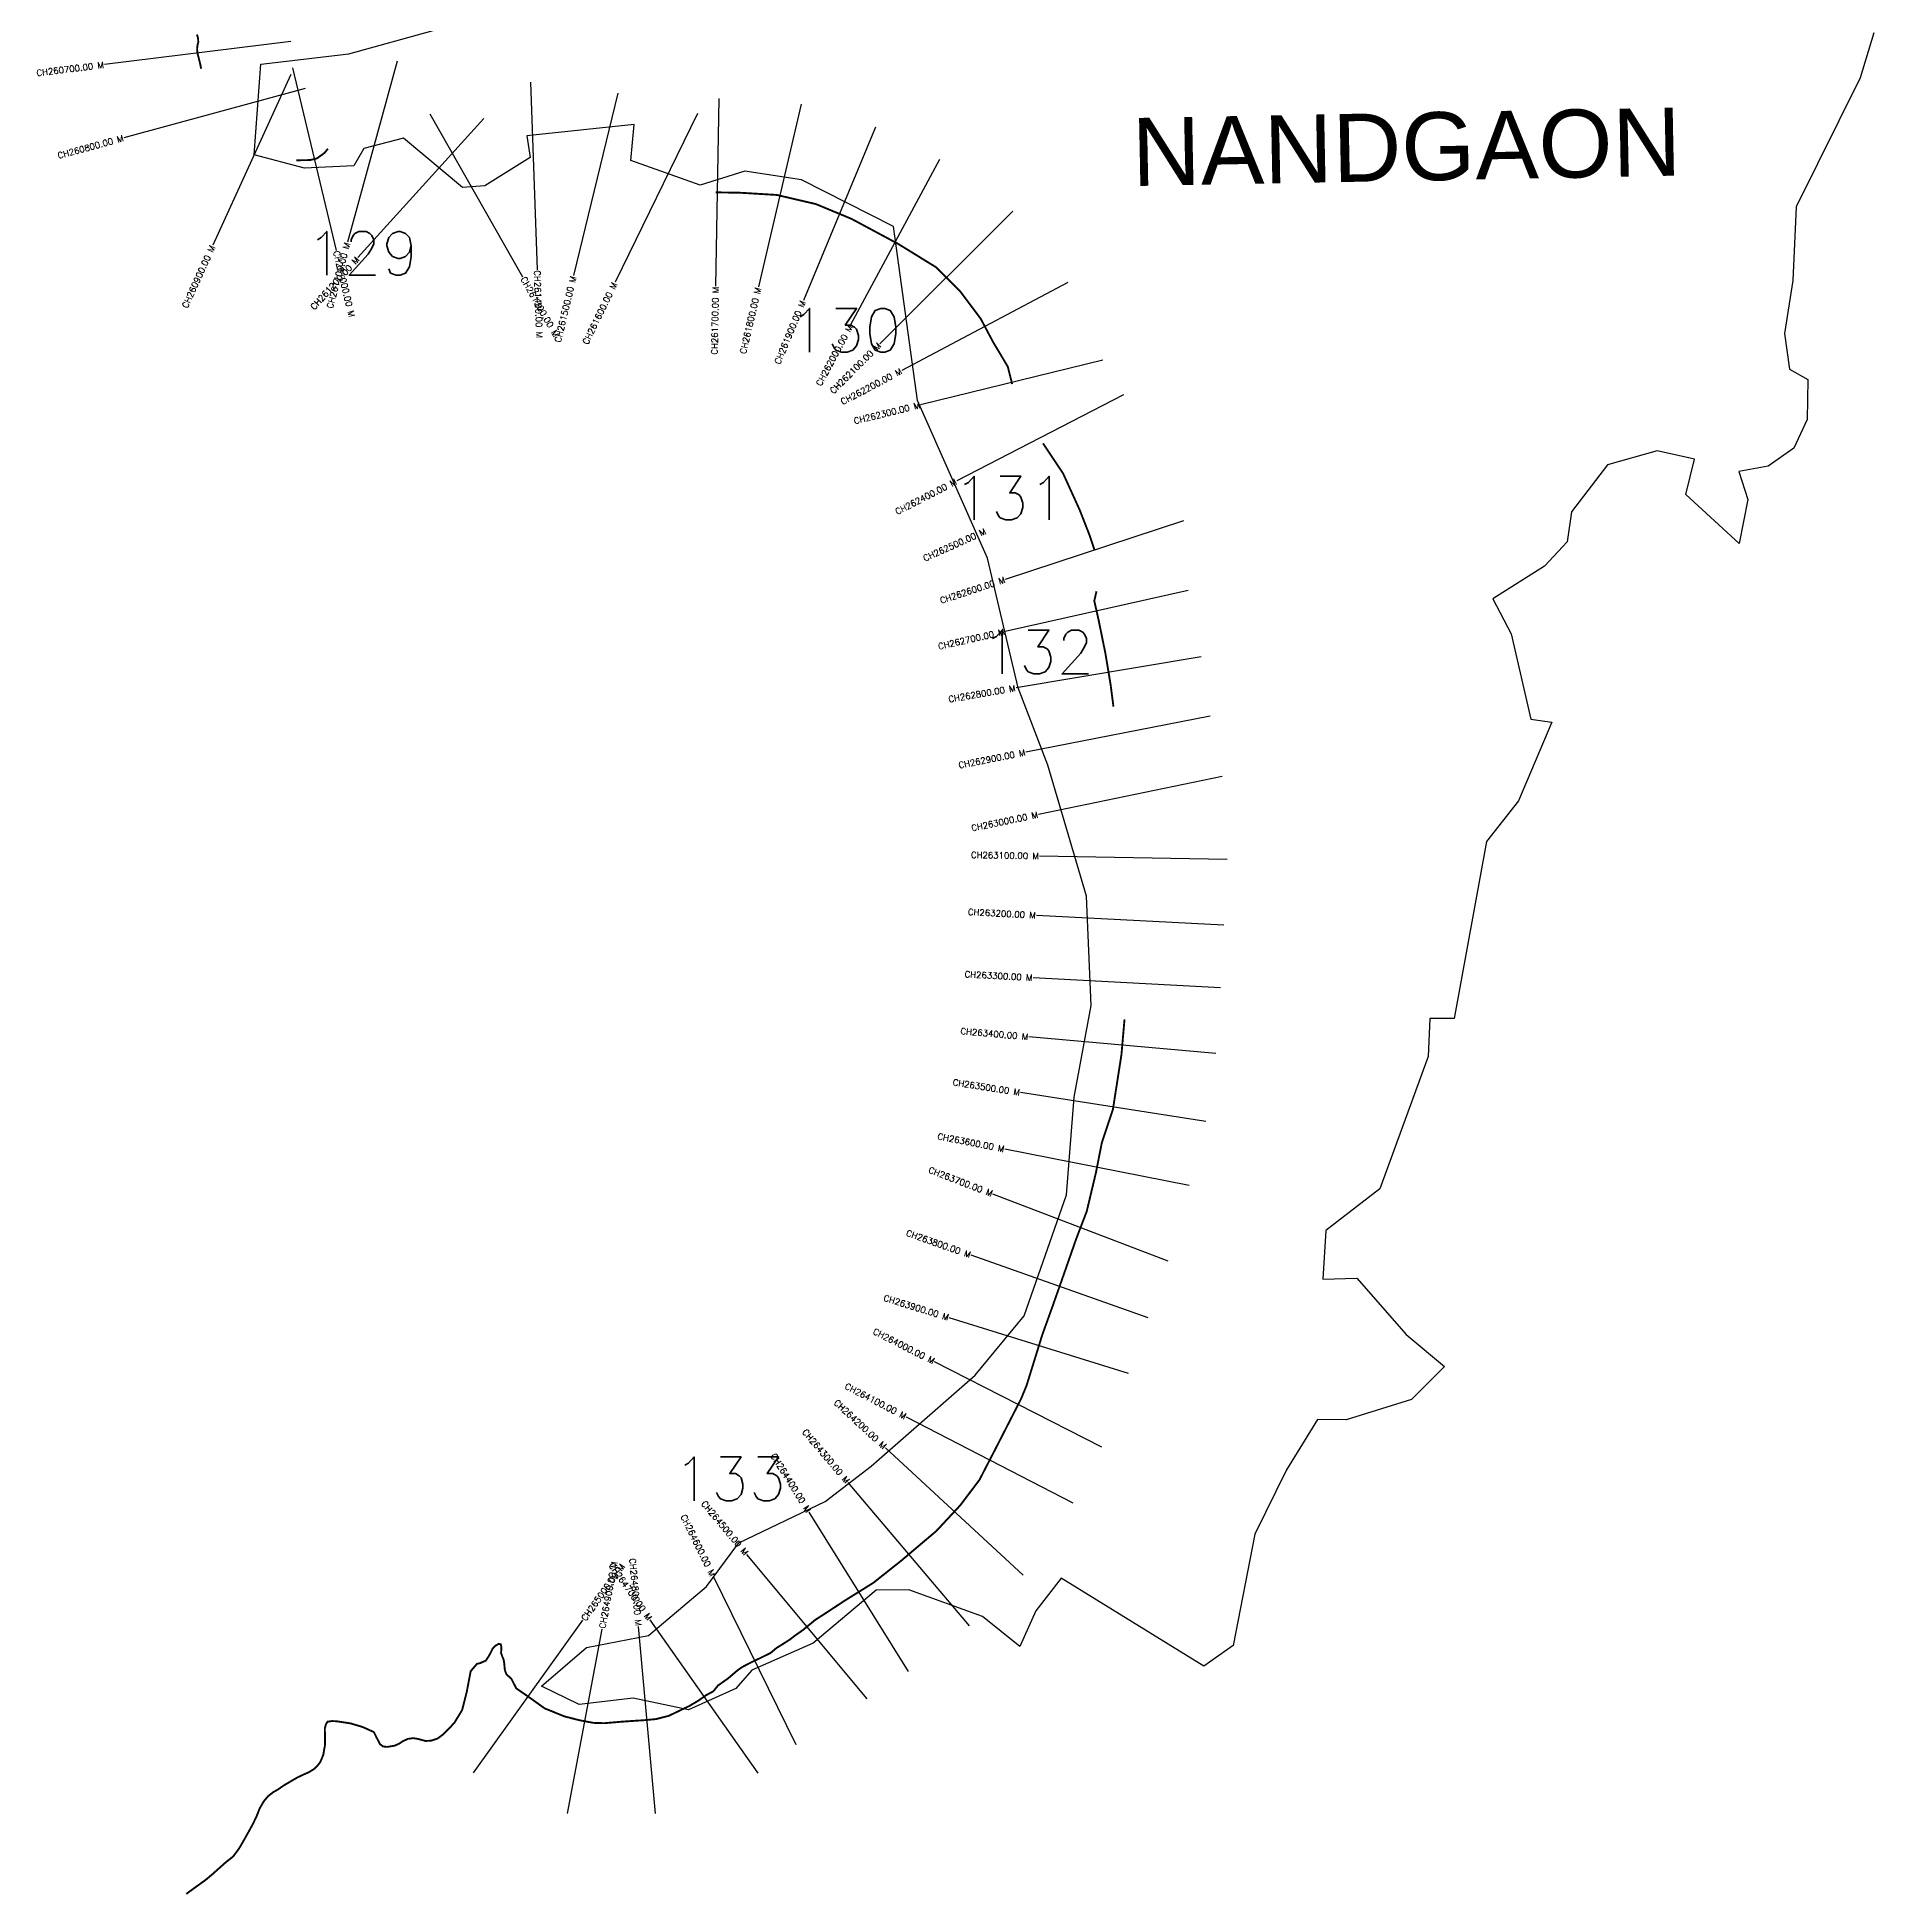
# Model space of a CAD drawing. Header units: metres. Extents: x 278777 to 282149, y 2032259 to 2038321.
# Drawn here: x 279213 to 282149, y 2032259 to 2035229 of the extents above; entities that cross this region are included whole.
import ezdxf
from ezdxf.enums import TextEntityAlignment as Align

# ---------------------------------------------------------------- set-up
doc = ezdxf.new("R2010")
doc.units = ezdxf.units.M
for name, color, linetype in [('CS', 134, 'Continuous'), ('CSMark', 6, 'Continuous'), ('NATURALLY PROTECTED', 3, 'Continuous'), ('village', 3, 'Continuous'), ('VILLAGE NAME', 250, 'Continuous')]:
    doc.layers.add(name, color=color, linetype=linetype)
doc.styles.get("Standard").update_dxf_attribs({"font": 'simplex.shx'})

msp = doc.modelspace()

# ---------------------------------------------------------------- linework, layer by layer
at = {"layer": 'CS'}
for p, q in [((279618.7, 2035221.4), (279321, 2035184.6)), ((279788.9, 2035190.2), (279709.6, 2034900.9)), ((279619, 2035168.9), (279494.4, 2034896)), ((279621.4, 2035179.5), (279691.2, 2034887.8)), ((279641.6, 2035146.4), (279352.1, 2035067.6)), ((280002.1, 2035156.7), (280012.6, 2034856.9)), ((280141.3, 2035139), (280070.8, 2034847.4)), ((280303.1, 2035130.4), (280297.8, 2034830.5)), ((279840.8, 2035106.1), (279989.4, 2034845.5)), ((280268.8, 2035106.3), (280137.1, 2034836.7)), ((280434.4, 2035121.3), (280366.1, 2034829.2)), ((279927.6, 2035098.6), (279726.2, 2034876.2)), ((280553.1, 2035084.7), (280438, 2034807.6)), ((280655.5, 2035032.9), (280513.6, 2034768.6)), ((280772.7, 2034950.3), (280560.3, 2034738.4)), ((280860.7, 2034836.2), (280595.4, 2034696)), ((280916.6, 2034712.4), (280625.3, 2034640.8)), ((280949.8, 2034656.6), (280683.1, 2034519.2)), ((281045.8, 2034455.6), (280760.8, 2034361.9)), ((281053, 2034344.3), (280760.3, 2034278.6)), ((281073.7, 2034238.2), (280777.9, 2034188.3)), ((281088, 2034143.3), (280793.6, 2034085.6)), ((281107.6, 2034046.8), (280813.8, 2033986.2)), ((281115.3, 2033914.1), (280815.4, 2033919.5)), ((281110, 2033809.1), (280810.4, 2033824.8)), ((281104.7, 2033709.1), (280805.1, 2033725.1)), ((281097.1, 2033604.3), (280798.3, 2033630.5)), ((281081.5, 2033495.4), (280785.1, 2033541.6)), ((281054.5, 2033393.2), (280760.1, 2033451)), ((281021.1, 2033272.2), (280740.9, 2033379.4)), ((280988.9, 2033181.7), (280706, 2033281.6)), ((280957.8, 2033092.8), (280671.3, 2033181.6)), ((280915, 2032974.8), (280647.8, 2033111.3)), ((280869, 2032885.1), (280602.6, 2033023)), ((280789.5, 2032770.1), (280569.4, 2032973.9)), ((280703.5, 2032689.2), (280509.8, 2032918.2)), ((280606.2, 2032616.4), (280447.5, 2032871)), ((280540, 2032572.7), (280347.9, 2032803.2)), ((280426.7, 2032499.2), (280294.2, 2032768.3)), ((279910.9, 2032454.3), (280085.7, 2032698.1)), ((280365.9, 2032453.6), (280193.4, 2032699)), ((280061.3, 2032389.3), (280116.3, 2032684.2)), ((280201.9, 2032389.5), (280174.8, 2032688.3))]:
    msp.add_line(p, q, dxfattribs=at)
at = {"layer": 'NATURALLY PROTECTED', "const_width": 3, "flags": 128}
for points in [[(279468.8, 2035232.8), (279470.6, 2035226.9), (279471, 2035221.1), (279469.5, 2035214.3), (279469.1, 2035209.2), (279469.9, 2035202.3), (279474.1, 2035185.6), (279475.6, 2035178.1)], [(279627.9, 2035031.7), (279650, 2035032.1), (279660.6, 2035034.7), (279672.8, 2035043.6), (279678.2, 2035050.3)], [(280298, 2034980.5), (280338, 2034979.8), (280395.8, 2034976.3), (280458.2, 2034961.7), (280515, 2034938.1), (280589.9, 2034897.9), (280650.2, 2034860.7), (280689, 2034821.8), (280721.7, 2034778.1), (280741.1, 2034741.5), (280764.7, 2034702), (280771.7, 2034673.9)], [(280821, 2034579.4), (280853.2, 2034531.1), (280879.8, 2034472.5), (280895.8, 2034431.5), (280903.2, 2034409.2)], [(280906.5, 2034342.8), (280903, 2034327.6), (280909.7, 2034297.7), (280920.6, 2034244.4), (280928.9, 2034194.7), (280933.6, 2034158.6)], [(280951.3, 2033658.6), (280946.4, 2033602.3), (280932.8, 2033515), (280914.9, 2033460.9), (280905.8, 2033414.4), (280890.9, 2033351.7), (280873.9, 2033307.3), (280855.6, 2033254.8), (280836.5, 2033200.6), (280819.9, 2033154.5), (280794.8, 2033073.5), (280786, 2033052.1), (280747, 2032975.9), (280719.4, 2032922.5), (280688.8, 2032882), (280650.7, 2032841), (280594.9, 2032793.8), (280550.1, 2032758.2), (280503.9, 2032729.4), (280476.1, 2032711.1), (280456.8, 2032698.7), (280437.8, 2032682.9), (280424.5, 2032673.6), (280416, 2032667), (280394.7, 2032653.6), (280385.9, 2032646.1), (280367.5, 2032637), (280361.2, 2032634.1), (280351.7, 2032629.4), (280340.1, 2032623.3), (280332.6, 2032618), (280317.9, 2032605.4), (280301.6, 2032593.9), (280294.1, 2032584.6), (280282.6, 2032578.4), (280269.8, 2032569.4), (280255.1, 2032560.8), (280222.6, 2032545.3), (280202.3, 2032540.2), (280184.1, 2032538.5), (280147.9, 2032536.1), (280120.1, 2032533.7), (280102.4, 2032534.2), (280080.2, 2032538.4), (280056, 2032544.6), (280024.5, 2032557.4), (279997.6, 2032576.7), (279979.2, 2032589.3), (279971.3, 2032604.8), (279963.6, 2032611.6), (279961.8, 2032616.2), (279960.8, 2032620.1), (279960.4, 2032624.4), (279959.9, 2032629.7), (279959, 2032635.4), (279956.9, 2032640.1), (279954.9, 2032646), (279955.4, 2032651.8), (279955.3, 2032656), (279954.4, 2032659.7), (279951.4, 2032660.6), (279945.3, 2032657.1), (279941.4, 2032652.8), (279938.9, 2032647.6), (279935.4, 2032641), (279930.4, 2032633.6), (279921.9, 2032629.9), (279916.4, 2032628.5), (279906.3, 2032616.7), (279900.2, 2032584.4), (279892.7, 2032554.7), (279880, 2032533.9), (279862.8, 2032516.1), (279853.6, 2032509.2), (279843, 2032505.7), (279834.1, 2032505.3), (279822.3, 2032508.5), (279814.2, 2032509.8), (279806, 2032508.6), (279798.7, 2032505.3), (279792, 2032501), (279785, 2032497.8), (279773.1, 2032495.8), (279766.2, 2032496.5), (279761.3, 2032500.3), (279758.4, 2032506.1), (279756.1, 2032510.4), (279751.6, 2032519.5), (279733.9, 2032527.5), (279714.2, 2032533.4), (279702.3, 2032535.2), (279692.1, 2032536.7), (279685.1, 2032537.1), (279677.6, 2032536.1), (279674.9, 2032531.8), (279673.2, 2032525), (279673.6, 2032512.3), (279673.6, 2032499.3), (279670.7, 2032482.8), (279665.9, 2032471.4), (279661, 2032465.1), (279656.9, 2032461.1), (279648.3, 2032455.6), (279639.5, 2032451.7), (279629.1, 2032446.8), (279607.5, 2032434.1), (279598.3, 2032427.7), (279590.7, 2032423.4), (279582.3, 2032416.8), (279575.6, 2032408.7), (279569.2, 2032397.6), (279564.4, 2032385.4), (279558.7, 2032373.4), (279552.5, 2032362), (279543.5, 2032346), (279536.3, 2032333.6), (279527, 2032320.9), (279514.7, 2032311.1), (279493.8, 2032292.5), (279482.8, 2032283.2), (279466.6, 2032271.6), (279454.4, 2032262.7), (279451.8, 2032260.8)]]:
    msp.add_lwpolyline(points, dxfattribs=at)
at = {"layer": 'village', "color": 6}
msp.add_polyline3d([(282148.9, 2035235.7, 0), (282127.2, 2035163.6, 0), (282024.7, 2034957.3, 0), (282019.3, 2034839.6, 0), (282006, 2034755.1, 0), (282014.3, 2034697.9, 0), (282043.4, 2034681.4, 0), (282042.2, 2034617.3, 0), (282020.9, 2034571.8, 0), (281979.9, 2034543, 0), (281933, 2034534.1, 0), (281947.4, 2034489.3, 0), (281933.6, 2034419.1, 0), (281848.6, 2034497.7, 0), (281862, 2034553.8, 0), (281802.7, 2034567.6, 0), (281723.4, 2034545, 0), (281665.9, 2034469.8, 0), (281658.5, 2034421.7, 0), (281622.4, 2034383, 0), (281539.7, 2034330.6, 0), (281569.3, 2034274.7, 0), (281600.7, 2034138.4, 0), (281634.2, 2034133.9, 0), (281581.1, 2034007.9, 0), (281529.9, 2033943.1, 0), (281478.3, 2033660.2, 0), (281439.1, 2033659.8, 0), (281436.4, 2033599.5, 0), (281359.5, 2033387.8, 0), (281272.9, 2033321.2, 0), (281268.2, 2033243.6, 0), (281322.4, 2033244.9, 0), (281401.4, 2033154.7, 0), (281462.8, 2033103.8, 0), (281409.8, 2033051.2, 0), (281305.6, 2033018.4, 0), (281259.6, 2033019.2, 0), (281210.2, 2032938.4, 0), (281159.6, 2032836, 0), (281125.2, 2032657.9, 0), (281078.3, 2032624.7, 0), (280850, 2032765.6, 0), (280809.7, 2032713.5, 0), (280784, 2032656.2, 0), (280724.5, 2032704.1, 0), (280606.4, 2032746.8, 0), (280554.2, 2032746.2, 0), (280453.7, 2032661.4, 0), (280355.6, 2032618.5, 0), (280330.1, 2032589, 0), (280254.2, 2032555.1, 0), (280166.1, 2032573.7, 0), (280079.9, 2032563.3, 0), (280019.6, 2032593, 0), (280091.6, 2032654.7, 0), (280190.6, 2032673.7, 0), (280283.1, 2032752.2, 0), (280334.9, 2032821.9, 0), (280473.1, 2032888.2, 0), (280546.6, 2032944.3, 0), (280712.4, 2033090, 0), (280790.8, 2033184.6, 0), (280858.6, 2033378.3, 0), (280870.6, 2033534.5, 0), (280897.9, 2033680.9, 0), (280890.8, 2033855.7, 0), (280828.9, 2034065, 0), (280781.3, 2034188.7, 0), (280732.1, 2034395.6, 0), (280620.4, 2034648, 0), (280582, 2034925.8, 0), (280434.9, 2035000.3, 0), (280344.6, 2035014.2, 0), (280273.1, 2034991.8, 0), (280162.5, 2035031.3, 0), (280167.5, 2035088.7, 0), (279996.3, 2035071, 0), (280001.6, 2035036.1, 0), (279929, 2034990.9, 0), (279893.1, 2034988, 0), (279798.8, 2035066.9, 0), (279735.8, 2035050.5, 0), (279719.4, 2035022.8, 0), (279640.8, 2035019.4, 0), (279560.1, 2035040.6, 0), (279570.9, 2035185.5, 0), (279711.4, 2035201.9, 0), (279846.6, 2035239.2, 0)], dxfattribs=at)

# ---------------------------------------------------------------- texts
at = {"char_height": 70, "attachment_point": 1}
for s, insert in [('129', (279643.4, 2034918.1)), ('130', (280415, 2034795.1)), ('131', (280677.8, 2034526.8)), ('132', (280722.5, 2034280.8)), ('133', (280230.4, 2032959.2))]:
    msp.add_mtext_dynamic_manual_height_columns(s, width=95.172, gutter_width=1, heights=[0], dxfattribs=dict(at, insert=insert))
at = {"layer": 'CSMark'}
for s, rotation, p in [('CH260700.00 M', 7.0524, (279320, 2035184.4)), ('CH260800.00 M', 15.233, (279351.1, 2035067.3)), ('CH260900.00 M', 65.465, (279494, 2034895)), ('CH261100.00 M', 74.6818, (279709.3, 2034899.9)), ('CH261200.00 M', 47.8427, (279725.6, 2034875.4)), ('CH261500.00 M', 76.4218, (280070.6, 2034846.4)), ('CH261600.00 M', 63.973, (280136.7, 2034835.8)), ('CH261700.00 M', 88.9845, (280297.8, 2034829.5)), ('CH261800.00 M', 76.8437, (280365.9, 2034828.2)), ('CH261900.00 M', 67.4312, (280437.6, 2034806.7)), ('CH262000.00 M', 61.7806, (280513.2, 2034767.7)), ('CH262100.00 M', 44.9311, (280559.6, 2034737.7)), ('CH262200.00 M', 27.854, (280594.5, 2034695.5)), ('CH262300.00 M', 13.8122, (280624.3, 2034640.6)), ('CH262400.00 M', 27.246, (280682.2, 2034518.8)), ('CH262500.00 M', 24.337, (280729, 2034439.5)), ('CH262600.00 M', 18.2004, (280759.9, 2034361.6)), ('CH262700.00 M', 12.648, (280759.3, 2034278.3)), ('CH262800.00 M', 9.5699, (280776.9, 2034188.2)), ('CH262900.00 M', 11.0811, (280792.6, 2034085.4)), ('CH263000.00 M', 11.6559, (280812.8, 2033986)), ('CH263100.00 M', 358.9697, (280814.4, 2033919.6)), ('CH263200.00 M', 357.0051, (280809.4, 2033824.9)), ('CH263300.00 M', 356.9436, (280804.1, 2033725.2)), ('CH263400.00 M', 354.9865, (280797.3, 2033630.6)), ('CH263500.00 M', 351.1393, (280784.1, 2033541.7)), ('CH263600.00 M', 348.8879, (280759.1, 2033451.2)), ('CH263700.00 M', 339.0632, (280740, 2033379.8)), ('CH263800.00 M', 340.5565, (280705.1, 2033281.9)), ('CH263900.00 M', 342.7804, (280670.3, 2033181.9)), ('CH264000.00 M', 332.95, (280646.9, 2033111.7)), ('CH264100.00 M', 332.636, (280601.7, 2033023.5)), ('CH264200.00 M', 317.2025, (280568.7, 2032974.6)), ('CH264300.00 M', 310.2192, (280509.2, 2032919)), ('CH264400.00 M', 301.9548, (280446.9, 2032871.8)), ('CH264500.00 M', 309.8027, (280347.3, 2032804)), ('CH264600.00 M', 296.2252, (280293.7, 2032769.2)), ('CH264700.00 M', 305.1145, (280192.8, 2032699.8)), ('CH264800.00 M', 275.1917, (280174.7, 2032689.3))]:
    msp.add_text(s, height=10, rotation=rotation, dxfattribs=at).set_placement(p, align=Align.MIDDLE_RIGHT)
for s, rotation, p in [('CH261000.00 M', 283.4507, (279691.4, 2034886.8)), ('CH261300.00 M', 299.6984, (279989.9, 2034844.6)), ('CH261400.00 M', 272.0049, (280012.6, 2034855.9)), ('CH265000.00 M', 54.3507, (280086.3, 2032698.9)), ('CH264900.00 M', 79.4496, (280116.4, 2032685.2))]:
    msp.add_text(s, height=10, rotation=rotation, dxfattribs=at).set_placement(p, align=Align.MIDDLE_LEFT)
at = {"layer": 'VILLAGE NAME', "insert": (280962.1, 2035099.2), "char_height": 108.748, "attachment_point": 1, "rotation": 1.1028}
msp.add_mtext_dynamic_manual_height_columns('{\\fArial|b0|i0|c0|p34;NANDGAON}', width=726.929, gutter_width=543.7, heights=[0], dxfattribs=at)

doc.saveas('drawing.dxf')
